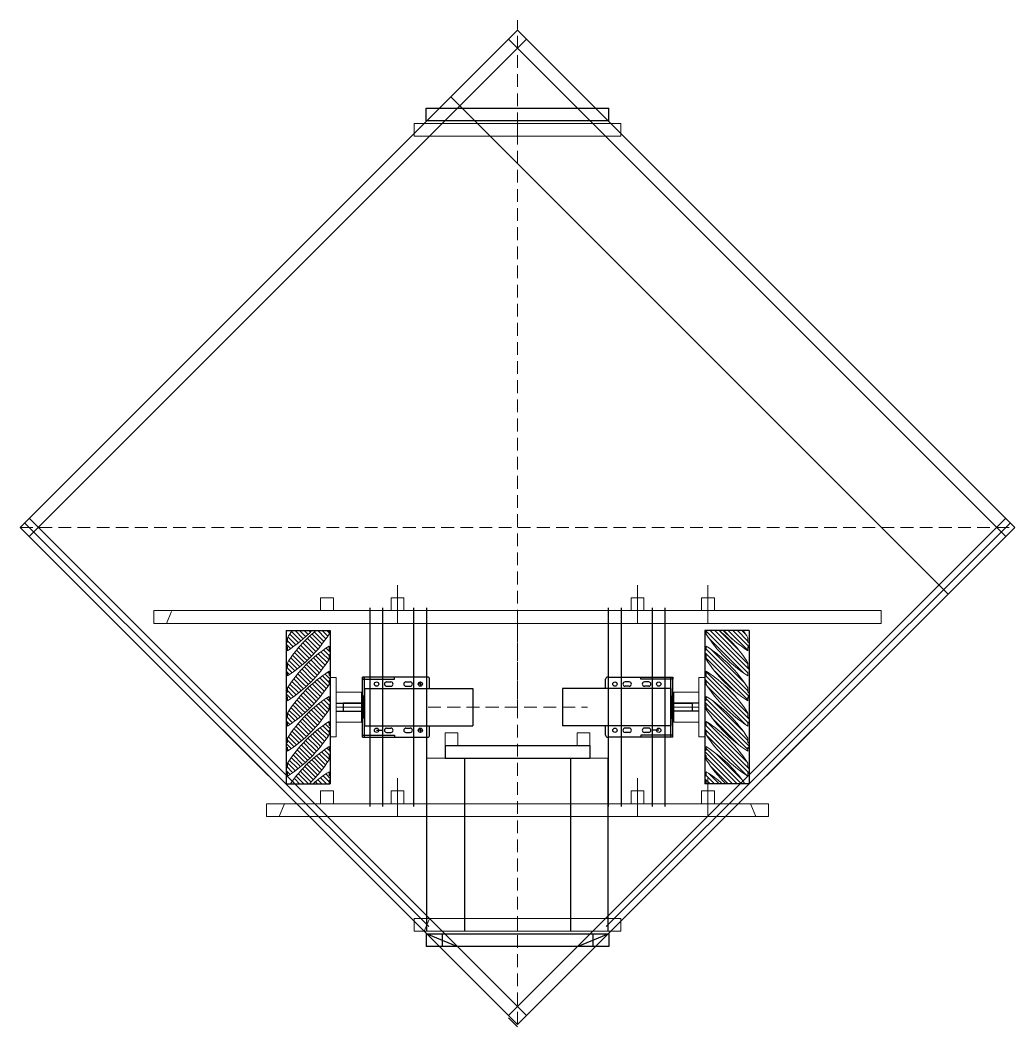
# Model space of a CAD drawing. Header units: millimetres. Extents: x -15418 to 43885, y -27590 to 23052.
# Drawn here: x 24158 to 25148, y -9137 to -8134 of the extents above; entities that cross this region are included whole.
import ezdxf

# ---------------------------------------------------------------- set-up
doc = ezdxf.new("R2010")
doc.units = ezdxf.units.MM
doc.header["$LTSCALE"] = 0.5
doc.linetypes.add('DASHEDX2', pattern=[38.1, 25.4, -12.7])
doc.layers.get('0').update_dxf_attribs({"lineweight": 5})
doc.layers.get('Defpoints').update_dxf_attribs({"color": 4})
for name, color, linetype in [('Layer1', 1, 'Continuous'), ('Layer2', 2, 'Continuous'), ('Layer3', 9, 'Continuous'), ('Layer4', 6, 'Continuous')]:
    doc.layers.add(name, color=color, linetype=linetype)
for name, color, linetype, lineweight in [('Layer5', 51, 'Continuous', 5), ('Layer6', 7, 'DASHEDX2', 5), ('Layer9', 3, 'Continuous', 5)]:
    doc.layers.add(name, color=color, linetype=linetype, lineweight=lineweight)
pattern_1 = [(135, (40953.2258, -34594.2215), (-2.24506403, -2.24506403), [])]
pattern_2 = [(135, (40827.5734, -34594.2215), (-2.24506403, -2.24506403), [])]

msp = doc.modelspace()

# ---------------------------------------------------------------- hatches: boundary and pattern name
at = {"layer": 'Layer5', "transparency": 33554661}
h = msp.add_hatch(dxfattribs=at)
h.set_pattern_fill('ANSI31', color=256, angle=90)
h.set_pattern_definition(pattern_1)
edge = h.paths.add_edge_path()
edge.add_line((24422.7527, -8784.5287), (24422.7527, -8779.5287))
edge.add_line((24422.7527, -8779.5287), (24423.9927, -8778.2887))
edge.add_line((24423.9927, -8778.2887), (24423.9927, -8774.2887))
edge.add_arc((24538.7241, -8847.5001), 136.1, 489.3514593, 507.4575942, ccw=False)
edge.add_line((24452.4265, -8742.258), (24465.5127, -8742.258))
edge.add_line((24465.5127, -8742.258), (24465.5127, -8745.7687))
edge.add_arc((24350.5243, -8672.3003), 136.455, 662.5753358, 687.4246642, ccw=False)
edge.add_line((24423.9927, -8787.2887), (24423.9927, -8783.2887))
edge.add_line((24423.9927, -8783.2887), (24422.7527, -8784.5287))
edge = h.paths.add_edge_path()
edge.add_line((24422.7527, -8759.5287), (24422.7527, -8754.5287))
edge.add_line((24422.7527, -8754.5287), (24423.9927, -8753.2887))
edge.add_line((24423.9927, -8753.2887), (24423.9927, -8749.2887))
edge.add_arc((24538.7241, -8822.5001), 136.1, 503.8726113, 507.4575942, ccw=False)
edge.add_line((24428.7951, -8742.258), (24448.5192, -8742.258))
edge.add_arc((24350.5243, -8647.3003), 136.455, 662.5753358, 675.9017964, ccw=False)
edge.add_line((24423.9927, -8762.2887), (24423.9927, -8758.2887))
edge.add_line((24423.9927, -8758.2887), (24422.7527, -8759.5287))
h = msp.add_hatch(dxfattribs=at)
h.set_pattern_fill('ANSI31', color=256, angle=90)
h.set_pattern_definition(pattern_2)
edge = h.paths.add_edge_path()
edge.add_line((24883.649, -8784.5287), (24883.649, -8779.5287))
edge.add_line((24883.649, -8779.5287), (24882.409, -8778.2887))
edge.add_line((24882.409, -8778.2887), (24882.409, -8774.2887))
edge.add_arc((24767.6776, -8847.5001), 136.1, 32.5424058, 50.6485407)
edge.add_line((24853.9752, -8742.258), (24840.889, -8742.258))
edge.add_line((24840.889, -8742.258), (24840.889, -8745.7687))
edge.add_arc((24955.8774, -8672.3003), 136.455, -147.4246642, -122.5753358)
edge.add_line((24882.409, -8787.2887), (24882.409, -8783.2887))
edge.add_line((24882.409, -8783.2887), (24883.649, -8784.5287))
edge = h.paths.add_edge_path()
edge.add_line((24883.649, -8759.5287), (24883.649, -8754.5287))
edge.add_line((24883.649, -8754.5287), (24882.409, -8753.2887))
edge.add_line((24882.409, -8753.2887), (24882.409, -8749.2887))
edge.add_arc((24767.6776, -8822.5001), 136.1, 32.5424058, 36.1273887)
edge.add_line((24877.6066, -8742.258), (24857.8825, -8742.258))
edge.add_arc((24955.8774, -8647.3003), 136.455, -135.9017964, -122.5753358)
edge.add_line((24882.409, -8762.2887), (24882.409, -8758.2887))
edge.add_line((24882.409, -8758.2887), (24883.649, -8759.5287))
h = msp.add_hatch(dxfattribs=at)
h.set_pattern_fill('ANSI31', color=256, angle=90)
h.set_pattern_definition(pattern_1)
h.paths.add_polyline_path([(24449.5799, -8894.658, -0.036565829), (24465.5127, -8882.7687), (24465.5127, -8886.7687), (24466.7527, -8885.5287), (24466.7527, -8890.5287), (24465.5127, -8891.7687), (24465.5127, -8894.658)], flags=17)
edge = h.paths.add_edge_path()
edge.add_line((24466.7527, -8760.5287), (24466.7527, -8765.5287))
edge.add_line((24466.7527, -8765.5287), (24465.5127, -8766.7687))
edge.add_line((24465.5127, -8766.7687), (24465.5127, -8770.7687))
edge.add_arc((24350.5243, -8697.3003), 136.455, 662.5753358, 687.4246642, ccw=False)
edge.add_line((24423.9927, -8812.2887), (24423.9927, -8808.2887))
edge.add_line((24423.9927, -8808.2887), (24422.7527, -8809.5287))
edge.add_line((24422.7527, -8809.5287), (24422.7527, -8804.5287))
edge.add_line((24422.7527, -8804.5287), (24423.9927, -8803.2887))
edge.add_line((24423.9927, -8803.2887), (24423.9927, -8799.2887))
edge.add_arc((24538.7241, -8872.5001), 136.1, 482.5424058, 507.4575942, ccw=False)
edge.add_line((24465.5127, -8757.7687), (24465.5127, -8761.7687))
edge.add_line((24465.5127, -8761.7687), (24466.7527, -8760.5287))
edge = h.paths.add_edge_path()
edge.add_line((24466.7527, -8835.5287), (24466.7527, -8840.5287))
edge.add_line((24466.7527, -8840.5287), (24465.5127, -8841.7687))
edge.add_line((24465.5127, -8841.7687), (24465.5127, -8845.7687))
edge.add_arc((24350.5243, -8772.3003), 136.455, 662.5753358, 687.4246642, ccw=False)
edge.add_line((24423.9927, -8887.2887), (24423.9927, -8883.2887))
edge.add_line((24423.9927, -8883.2887), (24422.7527, -8884.5287))
edge.add_line((24422.7527, -8884.5287), (24422.7527, -8879.5287))
edge.add_line((24422.7527, -8879.5287), (24423.9927, -8878.2887))
edge.add_line((24423.9927, -8878.2887), (24423.9927, -8874.2887))
edge.add_arc((24538.7241, -8947.5001), 136.1, 482.5424058, 507.4575942, ccw=False)
edge.add_line((24465.5127, -8832.7687), (24465.5127, -8836.7687))
edge.add_line((24465.5127, -8836.7687), (24466.7527, -8835.5287))
edge = h.paths.add_edge_path()
edge.add_line((24466.7527, -8860.5287), (24466.7527, -8865.5287))
edge.add_line((24466.7527, -8865.5287), (24465.5127, -8866.7687))
edge.add_line((24465.5127, -8866.7687), (24465.5127, -8870.7687))
edge.add_arc((24350.5243, -8797.3003), 136.455, 674.481355, 687.4246642, ccw=False)
edge.add_line((24446.1352, -8894.658), (24427.0827, -8894.658))
edge.add_arc((24538.7241, -8972.5001), 136.1, 482.5424058, 505.1137921, ccw=False)
edge.add_line((24465.5127, -8857.7687), (24465.5127, -8861.7687))
edge.add_line((24465.5127, -8861.7687), (24466.7527, -8860.5287))
h = msp.add_hatch(dxfattribs=at)
h.set_pattern_fill('ANSI31', color=256, angle=90)
h.set_pattern_definition(pattern_2)
h.paths.add_polyline_path([(24856.8218, -8894.658, 0.036565829), (24840.889, -8882.7687), (24840.889, -8886.7687), (24839.649, -8885.5287), (24839.649, -8890.5287), (24840.889, -8891.7687), (24840.889, -8894.658)], flags=17)
edge = h.paths.add_edge_path()
edge.add_line((24839.649, -8760.5287), (24839.649, -8765.5287))
edge.add_line((24839.649, -8765.5287), (24840.889, -8766.7687))
edge.add_line((24840.889, -8766.7687), (24840.889, -8770.7687))
edge.add_arc((24955.8774, -8697.3003), 136.455, -147.4246642, -122.5753358)
edge.add_line((24882.409, -8812.2887), (24882.409, -8808.2887))
edge.add_line((24882.409, -8808.2887), (24883.649, -8809.5287))
edge.add_line((24883.649, -8809.5287), (24883.649, -8804.5287))
edge.add_line((24883.649, -8804.5287), (24882.409, -8803.2887))
edge.add_line((24882.409, -8803.2887), (24882.409, -8799.2887))
edge.add_arc((24767.6776, -8872.5001), 136.1, 32.5424058, 57.4575942)
edge.add_line((24840.889, -8757.7687), (24840.889, -8761.7687))
edge.add_line((24840.889, -8761.7687), (24839.649, -8760.5287))
edge = h.paths.add_edge_path()
edge.add_line((24839.649, -8835.5287), (24839.649, -8840.5287))
edge.add_line((24839.649, -8840.5287), (24840.889, -8841.7687))
edge.add_line((24840.889, -8841.7687), (24840.889, -8845.7687))
edge.add_arc((24955.8774, -8772.3003), 136.455, -147.4246642, -122.5753358)
edge.add_line((24882.409, -8887.2887), (24882.409, -8883.2887))
edge.add_line((24882.409, -8883.2887), (24883.649, -8884.5287))
edge.add_line((24883.649, -8884.5287), (24883.649, -8879.5287))
edge.add_line((24883.649, -8879.5287), (24882.409, -8878.2887))
edge.add_line((24882.409, -8878.2887), (24882.409, -8874.2887))
edge.add_arc((24767.6776, -8947.5001), 136.1, 32.5424058, 57.4575942)
edge.add_line((24840.889, -8832.7687), (24840.889, -8836.7687))
edge.add_line((24840.889, -8836.7687), (24839.649, -8835.5287))
edge = h.paths.add_edge_path()
edge.add_line((24839.649, -8860.5287), (24839.649, -8865.5287))
edge.add_line((24839.649, -8865.5287), (24840.889, -8866.7687))
edge.add_line((24840.889, -8866.7687), (24840.889, -8870.7687))
edge.add_arc((24955.8774, -8797.3003), 136.455, -147.4246642, -134.481355)
edge.add_line((24860.2665, -8894.658), (24879.319, -8894.658))
edge.add_arc((24767.6776, -8972.5001), 136.1, 34.8862079, 57.4575942)
edge.add_line((24840.889, -8857.7687), (24840.889, -8861.7687))
edge.add_line((24840.889, -8861.7687), (24839.649, -8860.5287))
h = msp.add_hatch(dxfattribs=at)
h.set_pattern_fill('ANSI31', color=256, angle=90)
h.set_pattern_definition(pattern_1)
edge = h.paths.add_edge_path()
edge.add_line((24466.7527, -8785.5287), (24466.7527, -8790.5287))
edge.add_line((24466.7527, -8790.5287), (24465.5127, -8791.7687))
edge.add_line((24465.5127, -8791.7687), (24465.5127, -8795.7687))
edge.add_arc((24350.5243, -8722.3003), 136.455, 662.5753358, 687.4246642, ccw=False)
edge.add_line((24423.9927, -8837.2887), (24423.9927, -8833.2887))
edge.add_line((24423.9927, -8833.2887), (24422.7527, -8834.5287))
edge.add_line((24422.7527, -8834.5287), (24422.7527, -8829.5287))
edge.add_line((24422.7527, -8829.5287), (24423.9927, -8828.2887))
edge.add_line((24423.9927, -8828.2887), (24423.9927, -8824.2887))
edge.add_arc((24538.7241, -8897.5001), 136.1, 482.5424058, 507.4575942, ccw=False)
edge.add_line((24465.5127, -8782.7687), (24465.5127, -8786.7687))
edge.add_line((24465.5127, -8786.7687), (24466.7527, -8785.5287))
edge = h.paths.add_edge_path()
edge.add_line((24466.7527, -8810.5287), (24466.7527, -8815.5287))
edge.add_line((24466.7527, -8815.5287), (24465.5127, -8816.7687))
edge.add_line((24465.5127, -8816.7687), (24465.5127, -8820.7687))
edge.add_arc((24350.5243, -8747.3003), 136.455, 662.5753358, 687.4246642, ccw=False)
edge.add_line((24423.9927, -8862.2887), (24423.9927, -8858.2887))
edge.add_line((24423.9927, -8858.2887), (24422.7527, -8859.5287))
edge.add_line((24422.7527, -8859.5287), (24422.7527, -8854.5287))
edge.add_line((24422.7527, -8854.5287), (24423.9927, -8853.2887))
edge.add_line((24423.9927, -8853.2887), (24423.9927, -8849.2887))
edge.add_arc((24538.7241, -8922.5001), 136.1, 482.5424058, 507.4575942, ccw=False)
edge.add_line((24465.5127, -8807.7687), (24465.5127, -8811.7687))
edge.add_line((24465.5127, -8811.7687), (24466.7527, -8810.5287))
h = msp.add_hatch(dxfattribs=at)
h.set_pattern_fill('ANSI31', color=256, angle=90)
h.set_pattern_definition(pattern_2)
edge = h.paths.add_edge_path()
edge.add_line((24839.649, -8785.5287), (24839.649, -8790.5287))
edge.add_line((24839.649, -8790.5287), (24840.889, -8791.7687))
edge.add_line((24840.889, -8791.7687), (24840.889, -8795.7687))
edge.add_arc((24955.8774, -8722.3003), 136.455, -147.4246642, -122.5753358)
edge.add_line((24882.409, -8837.2887), (24882.409, -8833.2887))
edge.add_line((24882.409, -8833.2887), (24883.649, -8834.5287))
edge.add_line((24883.649, -8834.5287), (24883.649, -8829.5287))
edge.add_line((24883.649, -8829.5287), (24882.409, -8828.2887))
edge.add_line((24882.409, -8828.2887), (24882.409, -8824.2887))
edge.add_arc((24767.6776, -8897.5001), 136.1, 32.5424058, 57.4575942)
edge.add_line((24840.889, -8782.7687), (24840.889, -8786.7687))
edge.add_line((24840.889, -8786.7687), (24839.649, -8785.5287))
edge = h.paths.add_edge_path()
edge.add_line((24839.649, -8810.5287), (24839.649, -8815.5287))
edge.add_line((24839.649, -8815.5287), (24840.889, -8816.7687))
edge.add_line((24840.889, -8816.7687), (24840.889, -8820.7687))
edge.add_arc((24955.8774, -8747.3003), 136.455, -147.4246642, -122.5753358)
edge.add_line((24882.409, -8862.2887), (24882.409, -8858.2887))
edge.add_line((24882.409, -8858.2887), (24883.649, -8859.5287))
edge.add_line((24883.649, -8859.5287), (24883.649, -8854.5287))
edge.add_line((24883.649, -8854.5287), (24882.409, -8853.2887))
edge.add_line((24882.409, -8853.2887), (24882.409, -8849.2887))
edge.add_arc((24767.6776, -8922.5001), 136.1, 32.5424058, 57.4575942)
edge.add_line((24840.889, -8807.7687), (24840.889, -8811.7687))
edge.add_line((24840.889, -8811.7687), (24839.649, -8810.5287))

# ---------------------------------------------------------------- linework, layer by layer
at = {"transparency": 33554661}
for p, q in [((24422.7527, -8847.958), (24422.7527, -8788.958)), ((24466.7527, -8788.958), (24466.7527, -8847.958)), ((24472.7527, -8788.958), (24466.7527, -8788.958)), ((24472.7527, -8847.958), (24472.7527, -8788.958)), ((24833.649, -8847.958), (24833.649, -8788.958)), ((24833.649, -8788.958), (24839.649, -8788.958)), ((24839.649, -8788.958), (24839.649, -8847.958)), ((24883.649, -8847.958), (24883.649, -8788.958)), ((24554.2027, -8795.458), (24556.3527, -8793.308)), ((24558.5027, -8795.458), (24554.2027, -8795.458)), ((24556.3527, -8793.308), (24556.3527, -8797.608)), ((24472.7527, -8803.458), (24497.7527, -8803.458)), ((24497.7527, -8833.458), (24497.7527, -8803.458)), ((24808.649, -8833.458), (24808.649, -8803.458)), ((24833.649, -8803.458), (24808.649, -8803.458)), ((24472.7527, -8818.458), (24497.7527, -8818.458)), ((24833.649, -8818.458), (24808.649, -8818.458)), ((24472.7527, -8833.458), (24497.7527, -8833.458)), ((24556.3527, -8839.308), (24554.2027, -8841.458)), ((24556.3527, -8843.608), (24556.3527, -8839.308)), ((24833.649, -8833.458), (24808.649, -8833.458)), ((24466.7527, -8847.958), (24472.7527, -8847.958)), ((24554.2027, -8841.458), (24558.5027, -8841.458)), ((24839.649, -8847.958), (24833.649, -8847.958))]:
    msp.add_line(p, q, dxfattribs=at)
at = {"layer": 'Defpoints', "transparency": 33554661}
for p, q in [((24563.4627, -8788.458), (24498.7527, -8788.458)), ((24498.7527, -8848.458), (24498.7527, -8788.458)), ((24498.7527, -8788.458), (24498.7527, -8790.458)), ((24498.7527, -8790.458), (24530.7527, -8790.458)), ((24500.7527, -8848.458), (24500.7527, -8788.458)), ((24530.7527, -8790.458), (24530.7527, -8788.458)), ((24565.6127, -8799.808), (24565.6127, -8790.608)), ((24740.789, -8799.808), (24740.789, -8790.608)), ((24742.939, -8788.458), (24807.649, -8788.458)), ((24775.649, -8790.458), (24775.649, -8788.458)), ((24807.649, -8790.458), (24775.649, -8790.458)), ((24805.649, -8848.458), (24805.649, -8788.458)), ((24807.649, -8848.458), (24807.649, -8788.458)), ((24807.649, -8788.458), (24807.649, -8790.458)), ((24522.7527, -8793.308), (24527.0527, -8793.308)), ((24522.7527, -8797.608), (24527.0527, -8797.608)), ((24542.0527, -8793.308), (24546.3527, -8793.308)), ((24542.0527, -8797.608), (24546.3527, -8797.608)), ((24764.349, -8793.308), (24760.049, -8793.308)), ((24764.349, -8797.608), (24760.049, -8797.608)), ((24783.649, -8793.308), (24779.349, -8793.308)), ((24783.649, -8797.608), (24779.349, -8797.608)), ((24500.7527, -8807.458), (24498.7527, -8807.458)), ((24805.649, -8807.458), (24807.649, -8807.458)), ((24500.7527, -8829.458), (24498.7527, -8829.458)), ((24805.649, -8829.458), (24807.649, -8829.458)), ((24522.7527, -8839.308), (24527.0527, -8839.308)), ((24542.0527, -8839.308), (24546.3527, -8839.308)), ((24565.6127, -8846.308), (24565.6127, -8837.108)), ((24740.789, -8846.308), (24740.789, -8837.108)), ((24764.349, -8839.308), (24760.049, -8839.308)), ((24783.649, -8839.308), (24779.349, -8839.308)), ((24498.7527, -8848.458), (24498.7527, -8846.458)), ((24498.7527, -8846.458), (24530.7527, -8846.458)), ((24498.7527, -8848.458), (24563.4627, -8848.458)), ((24522.7527, -8843.608), (24527.0527, -8843.608)), ((24530.7527, -8846.458), (24530.7527, -8848.458)), ((24542.0527, -8843.608), (24546.3527, -8843.608)), ((24807.649, -8848.458), (24742.939, -8848.458)), ((24764.349, -8843.608), (24760.049, -8843.608)), ((24807.649, -8846.458), (24775.649, -8846.458)), ((24775.649, -8846.458), (24775.649, -8848.458)), ((24783.649, -8843.608), (24779.349, -8843.608)), ((24807.649, -8848.458), (24807.649, -8846.458))]:
    msp.add_line(p, q, dxfattribs=at)
for centre in [(24512.7527, -8795.458), (24556.3527, -8795.458), (24750.049, -8795.458), (24793.649, -8795.458), (24512.7527, -8841.458), (24556.3527, -8841.458), (24750.049, -8841.458), (24793.649, -8841.458)]:
    msp.add_circle(centre, 2.15, dxfattribs=at)
for centre, start, end in [((24563.4627, -8790.608), 0, 90), ((24742.939, -8790.608), 90, 180), ((24522.7527, -8795.458), 90, 270), ((24527.0527, -8795.458), 270, 90), ((24542.0527, -8795.458), 90, 270), ((24546.3527, -8795.458), 270, 90), ((24760.049, -8795.458), 90, 270), ((24764.349, -8795.458), 270, 90), ((24779.349, -8795.458), 90, 270), ((24783.649, -8795.458), 270, 90), ((24522.7527, -8841.458), 90, 270), ((24527.0527, -8841.458), 270, 90), ((24542.0527, -8841.458), 90, 270), ((24546.3527, -8841.458), 270, 90), ((24760.049, -8841.458), 90, 270), ((24764.349, -8841.458), 270, 90), ((24779.349, -8841.458), 90, 270), ((24783.649, -8841.458), 270, 90), ((24563.4627, -8846.308), 270, 0), ((24742.939, -8846.308), 180, 270)]:
    msp.add_arc(centre, 2.15, start, end, dxfattribs=at)
at = {"layer": 'Layer1', "transparency": 33554661}
for p, q in [((24158.078, -8639.3935), (24653.0527, -8144.4187)), ((24653.0527, -8144.4187), (25148.0275, -8639.3935)), ((24167.0582, -8648.3737), (24662.033, -8153.399)), ((24644.0725, -8153.399), (25139.0472, -8648.3737)), ((24586.5847, -8210.8868), (25081.5594, -8705.8615)), ((24562.0527, -8234.749), (24562.0527, -8222.049)), ((24562.0527, -8222.049), (24744.0527, -8222.049)), ((24744.0527, -8234.749), (24744.0527, -8222.049)), ((24744.0527, -8234.749), (24562.0527, -8234.749)), ((24662.033, -9125.388), (24167.0582, -8630.4132)), ((25139.0472, -8630.4132), (24644.0725, -9125.388)), ((24653.0527, -9134.3682), (24158.078, -8639.3935)), ((25148.0275, -8639.3935), (24653.0527, -9134.3682)), ((24500.7527, -8799.808), (24500.7527, -8837.108)), ((24500.7527, -8799.808), (24608.5527, -8799.808)), ((24608.5527, -8799.808), (24608.5527, -8837.108)), ((24697.849, -8799.808), (24697.849, -8837.108)), ((24805.649, -8799.808), (24697.849, -8799.808)), ((24805.649, -8799.808), (24805.649, -8837.108)), ((24500.7527, -8807.458), (24499.4527, -8807.458)), ((24499.4527, -8807.458), (24499.4527, -8829.458)), ((24805.649, -8807.458), (24806.949, -8807.458)), ((24806.949, -8807.458), (24806.949, -8829.458)), ((24499.4527, -8814.458), (24479.4527, -8814.458)), ((24479.4527, -8814.458), (24479.4527, -8822.458)), ((24500.7527, -8814.458), (24499.4527, -8814.458)), ((24500.7527, -8818.458), (24499.4527, -8818.458)), ((24805.649, -8814.458), (24806.949, -8814.458)), ((24805.649, -8818.458), (24806.949, -8818.458)), ((24806.949, -8814.458), (24826.949, -8814.458)), ((24826.949, -8814.458), (24826.949, -8822.458)), ((24479.4527, -8822.458), (24499.4527, -8822.458)), ((24500.7527, -8822.458), (24499.4527, -8822.458)), ((24500.7527, -8829.458), (24499.4527, -8829.458)), ((24805.649, -8822.458), (24806.949, -8822.458)), ((24805.649, -8829.458), (24806.949, -8829.458)), ((24826.949, -8822.458), (24806.949, -8822.458)), ((24500.7527, -8837.108), (24608.5527, -8837.108)), ((24805.649, -8837.108), (24697.849, -8837.108)), ((24562.0527, -9044.038), (24744.0527, -9044.038)), ((24562.0527, -9044.038), (24562.0527, -9056.738)), ((24562.7225, -9044.038), (24593.383, -9056.738)), ((24578.0527, -9044.038), (24578.0527, -9056.738)), ((24712.7225, -9056.738), (24743.383, -9044.038)), ((24728.0527, -9044.038), (24728.0527, -9056.738)), ((24744.0527, -9044.038), (24744.0527, -9056.738)), ((24744.0527, -9056.738), (24562.0527, -9056.738)), ((24653.0527, -9136.7842), (24644.0725, -9127.804))]:
    msp.add_line(p, q, dxfattribs=at)
at = {"layer": 'Layer2', "transparency": 33554661}
for p, q in [((24472.7527, -8814.458), (24497.7527, -8814.458)), ((24833.649, -8814.458), (24808.649, -8814.458)), ((24472.7527, -8822.458), (24497.7527, -8822.458)), ((24833.649, -8822.458), (24808.649, -8822.458))]:
    msp.add_line(p, q, dxfattribs=at)
at = {"layer": 'Layer3', "transparency": 33554661}
for p, q in [((24422.7527, -8742.258), (24466.7527, -8742.258)), ((24422.7527, -8742.258), (24422.7527, -8894.658)), ((24466.7527, -8742.258), (24466.7527, -8894.658)), ((24883.649, -8742.258), (24839.649, -8742.258)), ((24839.649, -8742.258), (24839.649, -8894.658)), ((24883.649, -8742.258), (24883.649, -8894.658)), ((24498.7527, -8818.458), (24497.7527, -8818.458)), ((24807.649, -8818.458), (24808.649, -8818.458)), ((24422.7527, -8894.658), (24466.7527, -8894.658)), ((24883.649, -8894.658), (24839.649, -8894.658))]:
    msp.add_line(p, q, dxfattribs=at)
at = {"layer": 'Layer4', "transparency": 33554661}
for p, q in [((24506.4027, -8917.358), (24506.4027, -8719.558)), ((24519.1027, -8917.358), (24519.1027, -8719.558)), ((24550.0027, -8917.358), (24550.0027, -8719.558)), ((24562.7027, -8917.358), (24562.7027, -8719.558)), ((24743.699, -8917.358), (24743.699, -8719.558)), ((24756.399, -8917.358), (24756.399, -8719.558)), ((24787.299, -8917.358), (24787.299, -8719.558)), ((24799.999, -8917.358), (24799.999, -8719.558)), ((24512.7527, -8841.458), (24519.1027, -8841.458)), ((24793.649, -8841.458), (24787.299, -8841.458)), ((24581.0027, -8856.608), (24581.0027, -8869.308)), ((24581.0027, -8856.608), (24725.1027, -8856.608)), ((24581.0027, -8856.608), (24725.1027, -8856.608)), ((24725.1027, -8856.608), (24725.1027, -8869.308)), ((24562.8027, -9041.488), (24562.8027, -8869.308)), ((24581.0027, -8869.308), (24725.1027, -8869.308)), ((24600.3027, -8869.308), (24600.3027, -9041.488)), ((24705.8027, -8869.308), (24705.8027, -9041.488)), ((24743.3027, -9041.488), (24743.3027, -8869.308))]:
    msp.add_line(p, q, dxfattribs=at)
at = {"layer": 'Layer5', "transparency": 33554661}
for p, q in [((24423.9927, -8749.2887), (24423.9927, -8753.2887)), ((24465.5127, -8742.258), (24465.5127, -8745.7687)), ((24840.889, -8742.258), (24840.889, -8745.7687)), ((24882.409, -8749.2887), (24882.409, -8753.2887)), ((24423.9927, -8753.2887), (24422.7527, -8754.5287)), ((24422.7527, -8759.5287), (24423.9927, -8758.2887)), ((24423.9927, -8758.2887), (24423.9927, -8762.2887)), ((24465.5127, -8757.7687), (24465.5127, -8761.7687)), ((24466.7527, -8760.5287), (24465.5127, -8761.7687)), ((24839.649, -8760.5287), (24840.889, -8761.7687)), ((24840.889, -8757.7687), (24840.889, -8761.7687)), ((24882.409, -8753.2887), (24883.649, -8754.5287)), ((24883.649, -8759.5287), (24882.409, -8758.2887)), ((24882.409, -8758.2887), (24882.409, -8762.2887)), ((24465.5127, -8766.7687), (24466.7527, -8765.5287)), ((24465.5127, -8766.7687), (24465.5127, -8770.7687)), ((24840.889, -8766.7687), (24839.649, -8765.5287)), ((24840.889, -8766.7687), (24840.889, -8770.7687)), ((24423.9927, -8778.2887), (24422.7527, -8779.5287)), ((24423.9927, -8774.2887), (24423.9927, -8778.2887)), ((24882.409, -8774.2887), (24882.409, -8778.2887)), ((24882.409, -8778.2887), (24883.649, -8779.5287)), ((24423.9927, -8783.2887), (24423.9927, -8787.2887)), ((24465.5127, -8782.7687), (24465.5127, -8786.7687)), ((24466.7527, -8785.5287), (24465.5127, -8786.7687)), ((24465.5127, -8791.7687), (24466.7527, -8790.5287)), ((24839.649, -8785.5287), (24840.889, -8786.7687)), ((24840.889, -8791.7687), (24839.649, -8790.5287)), ((24840.889, -8782.7687), (24840.889, -8786.7687)), ((24882.409, -8783.2887), (24882.409, -8787.2887)), ((24423.9927, -8799.2887), (24423.9927, -8803.2887)), ((24465.5127, -8791.7687), (24465.5127, -8795.7687)), ((24840.889, -8791.7687), (24840.889, -8795.7687)), ((24882.409, -8799.2887), (24882.409, -8803.2887)), ((24423.9927, -8803.2887), (24422.7527, -8804.5287)), ((24422.7527, -8809.5287), (24423.9927, -8808.2887)), ((24423.9927, -8808.2887), (24423.9927, -8812.2887)), ((24465.5127, -8807.7687), (24465.5127, -8811.7687)), ((24466.7527, -8810.5287), (24465.5127, -8811.7687)), ((24839.649, -8810.5287), (24840.889, -8811.7687)), ((24840.889, -8807.7687), (24840.889, -8811.7687)), ((24882.409, -8803.2887), (24883.649, -8804.5287)), ((24883.649, -8809.5287), (24882.409, -8808.2887)), ((24882.409, -8808.2887), (24882.409, -8812.2887)), ((24465.5127, -8816.7687), (24466.7527, -8815.5287)), ((24465.5127, -8816.7687), (24465.5127, -8820.7687)), ((24840.889, -8816.7687), (24839.649, -8815.5287)), ((24840.889, -8816.7687), (24840.889, -8820.7687)), ((24423.9927, -8828.2887), (24422.7527, -8829.5287)), ((24423.9927, -8824.2887), (24423.9927, -8828.2887)), ((24882.409, -8824.2887), (24882.409, -8828.2887)), ((24882.409, -8828.2887), (24883.649, -8829.5287)), ((24422.7527, -8834.5287), (24423.9927, -8833.2887)), ((24423.9927, -8833.2887), (24423.9927, -8837.2887)), ((24465.5127, -8832.7687), (24465.5127, -8836.7687)), ((24466.7527, -8835.5287), (24465.5127, -8836.7687)), ((24465.5127, -8841.7687), (24466.7527, -8840.5287)), ((24839.649, -8835.5287), (24840.889, -8836.7687)), ((24840.889, -8841.7687), (24839.649, -8840.5287)), ((24840.889, -8832.7687), (24840.889, -8836.7687)), ((24883.649, -8834.5287), (24882.409, -8833.2887)), ((24882.409, -8833.2887), (24882.409, -8837.2887)), ((24423.9927, -8849.2887), (24423.9927, -8853.2887)), ((24465.5127, -8841.7687), (24465.5127, -8845.7687)), ((24840.889, -8841.7687), (24840.889, -8845.7687)), ((24882.409, -8849.2887), (24882.409, -8853.2887)), ((24423.9927, -8853.2887), (24422.7527, -8854.5287)), ((24422.7527, -8859.5287), (24423.9927, -8858.2887)), ((24423.9927, -8858.2887), (24423.9927, -8862.2887)), ((24465.5127, -8857.7687), (24465.5127, -8861.7687)), ((24466.7983, -8860.4832), (24465.5127, -8861.7687)), ((24839.6034, -8860.4832), (24840.889, -8861.7687)), ((24840.889, -8857.7687), (24840.889, -8861.7687)), ((24882.409, -8853.2887), (24883.649, -8854.5287)), ((24883.649, -8859.5287), (24882.409, -8858.2887)), ((24882.409, -8858.2887), (24882.409, -8862.2887)), ((24465.5127, -8866.7687), (24466.7527, -8865.5287)), ((24465.5127, -8866.7687), (24465.5127, -8870.7687)), ((24840.889, -8866.7687), (24839.649, -8865.5287)), ((24840.889, -8866.7687), (24840.889, -8870.7687)), ((24423.9927, -8878.2887), (24422.7527, -8879.5287)), ((24423.9927, -8874.2887), (24423.9927, -8878.2887)), ((24882.409, -8874.2887), (24882.409, -8878.2887)), ((24882.409, -8878.2887), (24883.649, -8879.5287)), ((24422.7527, -8884.5287), (24423.9927, -8883.2887)), ((24423.9927, -8883.2887), (24423.9927, -8887.2887)), ((24465.5127, -8882.7687), (24465.5127, -8886.7687)), ((24466.7527, -8885.5287), (24465.5127, -8886.7687)), ((24465.5127, -8891.7687), (24466.7527, -8890.5287)), ((24466.7527, -8885.5287), (24466.7527, -8890.5287)), ((24839.649, -8885.5287), (24840.889, -8886.7687)), ((24839.649, -8885.5287), (24839.649, -8890.5287)), ((24840.889, -8891.7687), (24839.649, -8890.5287)), ((24840.889, -8882.7687), (24840.889, -8886.7687)), ((24883.649, -8884.5287), (24882.409, -8883.2887)), ((24882.409, -8883.2887), (24882.409, -8887.2887)), ((24465.5127, -8891.7687), (24465.5127, -8894.658)), ((24840.889, -8891.7687), (24840.889, -8894.658))]:
    msp.add_line(p, q, dxfattribs=at)
for centre, radius, start, end in [((24538.7241, -8822.5001), 136.1, 143.8726113, 147.4575942), ((24350.5243, -8647.3003), 136.455, 302.5753358, 315.9017964), ((24538.7241, -8847.5001), 136.1, 129.3514593, 147.4575942), ((24350.5243, -8672.3003), 136.455, 302.5753358, 327.4246642), ((24955.8774, -8672.3003), 136.455, 212.5753358, 237.4246642), ((24767.6776, -8847.5001), 136.1, 32.5424058, 50.6485407), ((24955.8774, -8647.3003), 136.455, 224.0982036, 237.4246642), ((24767.6776, -8822.5001), 136.1, 32.5424058, 36.1273887), ((24538.7241, -8872.5001), 136.1, 122.5424058, 147.4575942), ((24767.6776, -8872.5001), 136.1, 32.5424058, 57.4575942), ((24350.5243, -8697.3003), 136.455, 302.5753358, 327.4246642), ((24955.8774, -8697.3003), 136.455, 212.5753358, 237.4246642), ((24538.7241, -8897.5001), 136.1, 122.5424058, 147.4575942), ((24767.6776, -8897.5001), 136.1, 32.5424058, 57.4575942), ((24350.5243, -8722.3003), 136.455, 302.5753358, 327.4246642), ((24955.8774, -8722.3003), 136.455, 212.5753358, 237.4246642), ((24538.7241, -8922.5001), 136.1, 122.5424058, 147.4575942), ((24767.6776, -8922.5001), 136.1, 32.5424058, 57.4575942), ((24350.5243, -8747.3003), 136.455, 302.5753358, 327.4246642), ((24955.8774, -8747.3003), 136.455, 212.5753358, 237.4246642), ((24538.7241, -8947.5001), 136.1, 122.5424058, 147.4575942), ((24767.6776, -8947.5001), 136.1, 32.5424058, 57.4575942), ((24350.5243, -8772.3003), 136.455, 302.5753358, 327.4246642), ((24955.8774, -8772.3003), 136.455, 212.5753358, 237.4246642), ((24538.7241, -8972.5001), 136.1, 122.5424058, 145.1137921), ((24767.6776, -8972.5001), 136.1, 34.8862079, 57.4575942), ((24350.5243, -8797.3003), 136.455, 314.481355, 327.4246642), ((24955.8774, -8797.3003), 136.455, 212.5753358, 225.518645), ((24538.7241, -8997.5001), 136.1, 122.5424058, 130.9189446), ((24767.6776, -8997.5001), 136.1, 49.0810554, 57.4575942)]:
    msp.add_arc(centre, radius, start, end, dxfattribs=at)
at = {"layer": 'Layer6', "transparency": 33554661}
for p, q in [((24653.0527, -9134.3682), (24653.0527, -8134.3682)), ((24158.078, -8639.3935), (25148.0275, -8639.3935)), ((24303.7425, -8735.058), (24309.003, -8722.358)), ((24653.0527, -8735.058), (24653.0527, -8818.458)), ((24653.0527, -8818.458), (24559.462, -8818.458)), ((24583.5527, -8818.458), (24722.5527, -8818.458)), ((24415.9425, -8927.258), (24421.203, -8914.558)), ((24890.163, -8927.258), (24884.9025, -8914.558)), ((24560.1725, -9041.488), (24565.433, -9028.788))]:
    msp.add_line(p, q, dxfattribs=at)
at = {"layer": 'Layer9', "transparency": 33554661}
for p, q in [((24158.078, -8639.3935), (24653.0527, -8144.4187)), ((24653.0527, -8144.4187), (25148.0275, -8639.3935)), ((24167.0582, -8648.3737), (24662.033, -8153.399)), ((24644.0725, -8153.399), (25139.0472, -8648.3737)), ((24550.1027, -8237.299), (24756.0027, -8237.299)), ((24550.1027, -8237.299), (24550.1027, -8249.999)), ((24743.3027, -8237.299), (24562.8027, -8237.299)), ((24653.0527, -8249.999), (24653.0527, -8237.299)), ((24756.0027, -8237.299), (24756.0027, -8249.999)), ((24756.0027, -8249.999), (24550.1027, -8249.999)), ((24578.133, -9041.488), (24167.0582, -8630.4132)), ((25139.0472, -8630.4132), (24727.9725, -9041.488)), ((24560.1725, -9041.488), (24158.078, -8639.3935)), ((24564.6626, -9036.9978), (24162.5681, -8634.9034)), ((25143.5374, -8634.9034), (24741.4429, -9036.9978)), ((25148.0275, -8639.3935), (24745.933, -9041.488)), ((24533.6027, -8735.058), (24533.6027, -8696.958)), ((24772.5027, -8735.058), (24772.5027, -8696.958)), ((24842.6027, -8735.058), (24842.6027, -8696.958)), ((24457.1527, -8709.658), (24469.8527, -8709.658)), ((24457.1527, -8722.358), (24457.1527, -8709.658)), ((24469.8527, -8722.358), (24469.8527, -8709.658)), ((24527.2527, -8709.658), (24539.9527, -8709.658)), ((24527.2527, -8722.358), (24527.2527, -8709.658)), ((24539.9527, -8722.358), (24539.9527, -8709.658)), ((24778.8527, -8709.658), (24766.1527, -8709.658)), ((24766.1527, -8722.358), (24766.1527, -8709.658)), ((24778.8527, -8722.358), (24778.8527, -8709.658)), ((24848.9527, -8709.658), (24836.2527, -8709.658)), ((24836.2527, -8722.358), (24836.2527, -8709.658)), ((24848.9527, -8722.358), (24848.9527, -8709.658)), ((24291.0425, -8722.358), (25015.063, -8722.358)), ((24291.0425, -8722.358), (24291.0425, -8735.058)), ((24457.1527, -8722.358), (24469.8527, -8722.358)), ((24527.2527, -8722.358), (24539.9527, -8722.358)), ((24778.8527, -8722.358), (24766.1527, -8722.358)), ((24848.9527, -8722.358), (24836.2527, -8722.358)), ((25015.063, -8722.358), (25015.063, -8735.058)), ((24291.0425, -8735.058), (25015.063, -8735.058)), ((24593.7027, -8843.908), (24581.0027, -8843.908)), ((24581.0027, -8843.908), (24581.0027, -8856.608)), ((24593.7027, -8856.608), (24593.7027, -8843.908)), ((24712.4027, -8856.608), (24712.4027, -8843.908)), ((24712.4027, -8843.908), (24725.1027, -8843.908)), ((24725.1027, -8843.908), (24725.1027, -8856.608)), ((24581.0027, -8856.608), (24593.7027, -8856.608)), ((24725.1027, -8856.608), (24712.4027, -8856.608)), ((24562.8027, -8869.308), (24743.3027, -8869.308)), ((24533.6027, -8889.158), (24533.6027, -8927.258)), ((24772.5027, -8889.158), (24772.5027, -8927.258)), ((24842.6027, -8889.158), (24842.6027, -8927.258)), ((24457.1527, -8901.858), (24469.8527, -8901.858)), ((24457.1527, -8901.858), (24457.1527, -8914.558)), ((24469.8527, -8901.858), (24469.8527, -8914.558)), ((24527.2527, -8901.858), (24539.9527, -8901.858)), ((24527.2527, -8901.858), (24527.2527, -8914.558)), ((24539.9527, -8901.858), (24539.9527, -8914.558)), ((24778.8527, -8901.858), (24766.1527, -8901.858)), ((24766.1527, -8901.858), (24766.1527, -8914.558)), ((24778.8527, -8901.858), (24778.8527, -8914.558)), ((24848.9527, -8901.858), (24836.2527, -8901.858)), ((24836.2527, -8901.858), (24836.2527, -8914.558)), ((24848.9527, -8901.858), (24848.9527, -8914.558)), ((24403.2425, -8914.558), (24902.863, -8914.558)), ((24403.2425, -8914.558), (24403.2425, -8927.258)), ((24457.1527, -8914.558), (24469.8527, -8914.558)), ((24527.2527, -8914.558), (24539.9527, -8914.558)), ((24778.8527, -8914.558), (24766.1527, -8914.558)), ((24848.9527, -8914.558), (24836.2527, -8914.558)), ((24902.863, -8914.558), (24902.863, -8927.258)), ((24403.2425, -8927.258), (24902.863, -8927.258)), ((24550.1027, -9028.788), (24756.0027, -9028.788)), ((24550.1027, -9041.488), (24550.1027, -9028.788)), ((24653.0527, -9028.788), (24653.0527, -9041.488)), ((24756.0027, -9041.488), (24756.0027, -9028.788)), ((24756.0027, -9041.488), (24550.1027, -9041.488)), ((24562.8027, -9041.488), (24743.3027, -9041.488))]:
    msp.add_line(p, q, dxfattribs=at)

doc.saveas('drawing.dxf')
